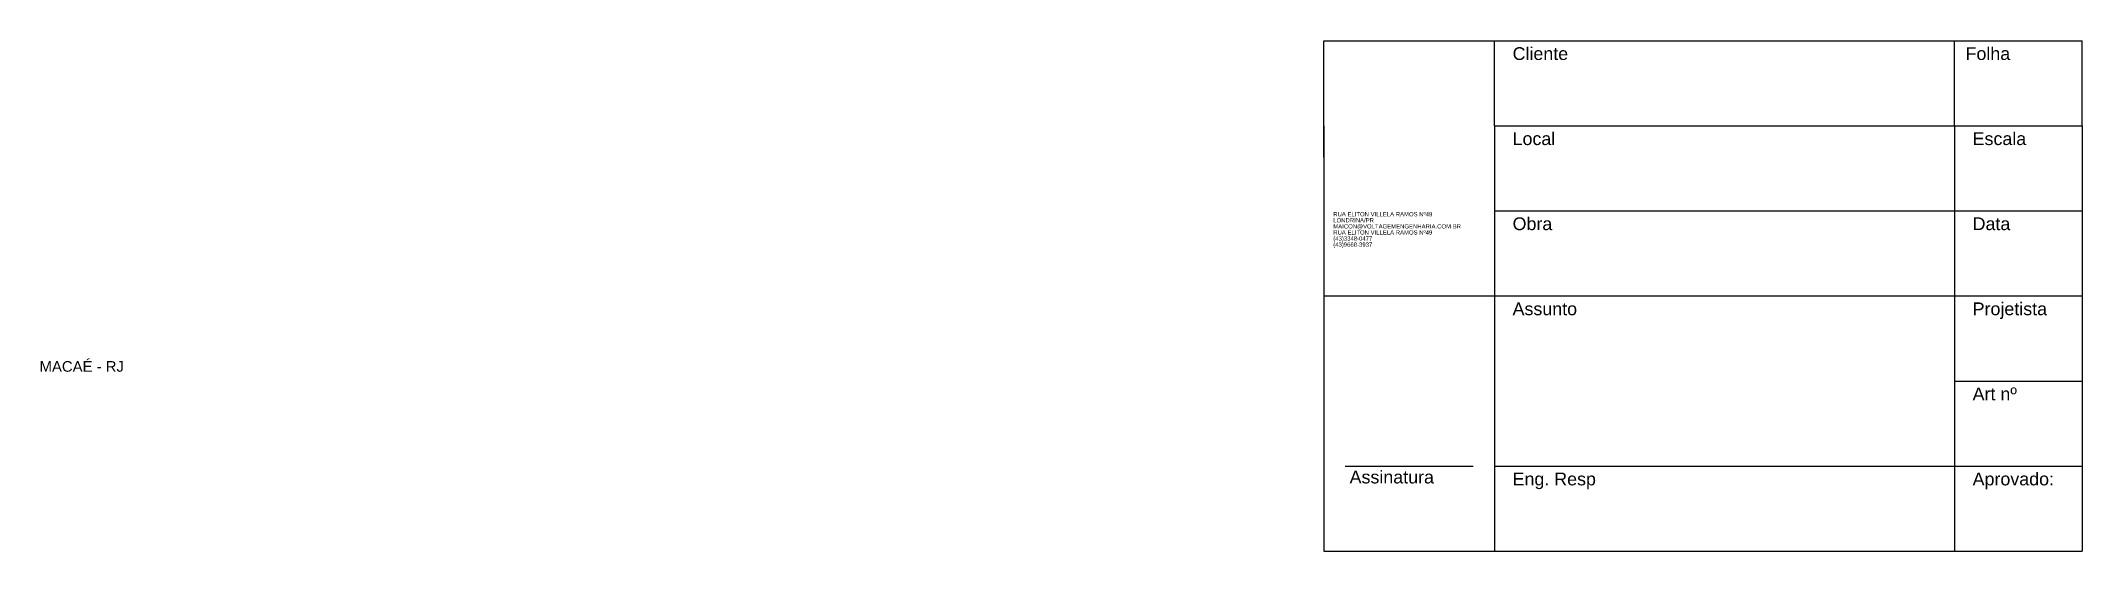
# Model space of a CAD drawing. Header units: millimetres. Extents: x 1697 to 2177, y 2155 to 2275.
import ezdxf

# ---------------------------------------------------------------- set-up
doc = ezdxf.new("R2010")
doc.units = ezdxf.units.MM
doc.styles.get("Standard").update_dxf_attribs({"font": 'arial.ttf', "height": 1})
doc.styles.add('Texto Legenda', font='arial.ttf', dxfattribs={"height": 2.5})

# ---------------------------------------------------------------- blocks, each defined once
blk = doc.blocks.new('Legenda ABNT')
for p, q in [((134.35, 22.25), (312.35, 22.25)), ((134.35, -5.1), (134.35, 22.25)), ((174.35, 2.25), (174.35, 22.25)), ((282.35, 2.25), (282.35, 22.25)), ((312.35, 2.25), (312.35, 22.25)), ((312.35, 22.25), (312.35, 22.25)), ((134.35, 2.25), (134.35, -77.75)), ((174.35, 2.25), (312.35, 2.25)), ((174.35, 2.25), (174.35, -77.75)), ((282.35, 2.25), (282.35, -77.75)), ((312.35, 2.25), (312.35, -77.75)), ((174.35, -17.75), (312.35, -17.75)), ((134.35, -37.75), (312.35, -37.75)), ((282.35, -57.75), (312.35, -57.75)), ((134.35, -77.75), (134.35, -97.75)), ((139.35, -77.75), (169.35, -77.75)), ((174.35, -77.75), (312.35, -77.75)), ((174.35, -77.75), (174.35, -97.75)), ((282.35, -77.75), (282.35, -97.75)), ((312.35, -77.75), (312.35, -97.75)), ((134.35, -97.75), (312.35, -97.75)), ((312.35, -97.75), (312.35, -97.75))]:
    blk.add_line(p, q)
for s, height, p in [('Cliente', 3, (178.63, 17.73)), ('Folha', 3, (284.97, 17.73)), ('Local', 3, (178.63, -2.27)), ('Escala', 3, (286.63, -2.27)), ('RUA ELITON VILLELA RAMOS Nº49 ', 1, (136.53, -19.02)), ('Obra', 3, (178.63, -22.27)), ('(43)3348-0477', 1, (136.53, -24.74)), ('LONDRINA/PR', 1, (136.53, -20.45)), ('MAICON@VOLTAGEMENGENHARIA.COM.BR', 1, (136.53, -21.88)), ('RUA ELITON VILLELA RAMOS Nº49 ', 1, (136.53, -23.31)), ('Data', 3, (286.63, -22.27)), ('(43)9668-3937', 1, (136.53, -26.17)), ('Assunto', 3, (178.63, -42.27)), ('Projetista', 3, (286.63, -42.27)), ('Art nº', 3, (286.63, -62.27)), ('Assinatura', 3, (140.37, -81.82)), ('Eng. Resp', 3, (178.63, -82.27)), ('Aprovado:', 3, (286.63, -82.27))]:
    blk.add_text(s, height=height).set_placement(p)
at = {"style": 'Texto Legenda'}
for tag, p in [('CLIENTE:', (182.93, 10.08)), ('FOLHA', (290.93, 10.08)), ('LOCAL', (182.93, -9.92)), ('ESCALA', (290.93, -9.92)), ('OBRA', (182.93, -29.92)), ('DATA:', (290.93, -29.92)), ('D1', (182.93, -49.92)), ('PROJETISTA', (288.73, -49.92)), ('D2', (182.93, -55.8)), ('D3', (182.93, -61.83)), ('D4', (182.93, -67.86)), ('D5', (182.93, -73.89)), ('APROVADO:', (290.93, -89.92))]:
    blk.add_attdef(tag, p, '', height=2.5, dxfattribs=at)

msp = doc.modelspace()

# ---------------------------------------------------------------- block references
msp.add_blockref('Legenda ABNT', (1864.33, 2252.92))

# ---------------------------------------------------------------- texts
at = {"insert": (1697.16, 2199.86), "char_height": 2.5, "width": 20.2247, "attachment_point": 1, "style": 'Texto Legenda'}
msp.add_mtext('MACAÉ - RJ\\P', dxfattribs=at)

doc.saveas('drawing.dxf')
